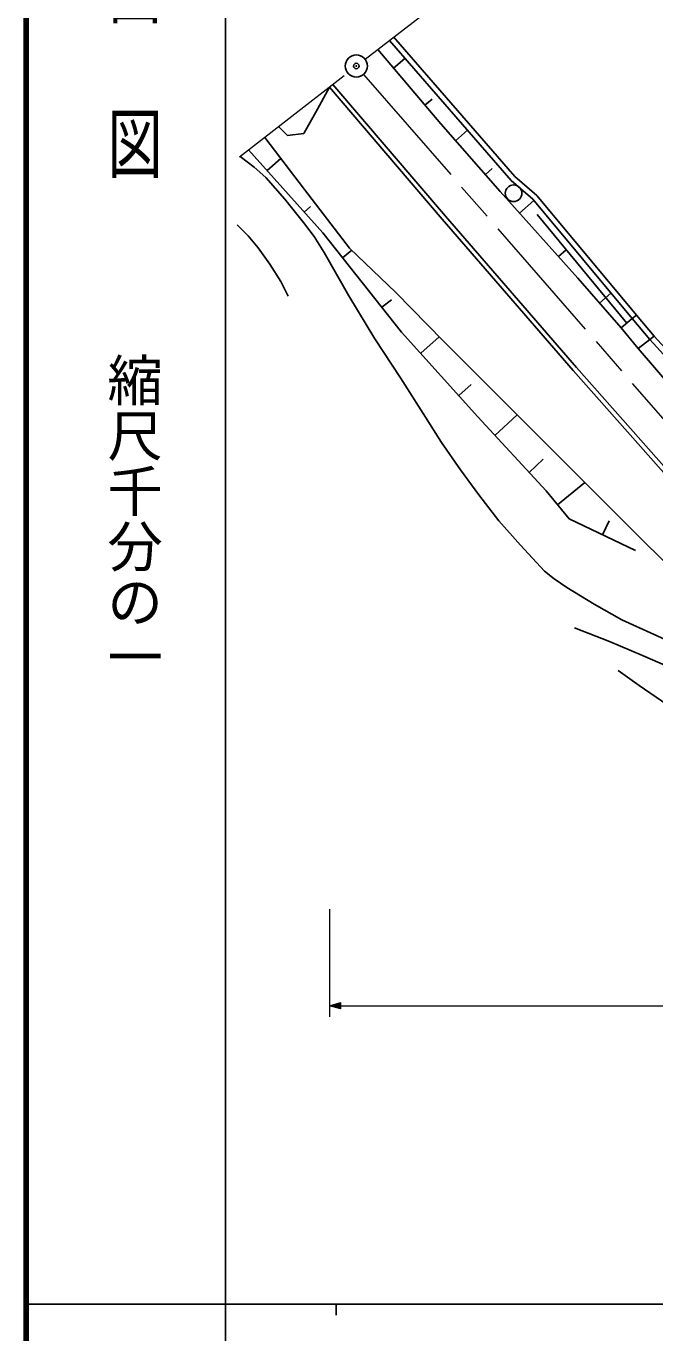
# Model space of a CAD drawing. Units: millimetres, scale not verified. Extents: x 40000 to 680000, y 20000 to 380000.
# Drawn here: x 40000 to 96796, y 202409 to 320492 of the extents above; entities that cross this region are included whole.
import ezdxf
from ezdxf.enums import TextEntityAlignment as Align

# ---------------------------------------------------------------- set-up
doc = ezdxf.new("R2010")
doc.units = ezdxf.units.MM
doc.header["$LTSCALE"] = 1000
doc.header["$PDMODE"] = 32
doc.header["$PDSIZE"] = 500
doc.linetypes.add('CHAIN', pattern=[18.5, 12, -1.5, 3.5, -1.5])
for name, color, linetype, lineweight in [('M-BGD', 7, 'Continuous', 25), ('M-BMK', 2, 'CHAIN', 13), ('M-BMK-SRVR', 3, 'Continuous', 25), ('M-STR-HTXT', 7, 'Continuous', 13), ('M-TTL', 2, 'Continuous', 140), ('M-TTL-BAND', 7, 'Continuous', 25)]:
    doc.layers.add(name, color=color, linetype=linetype, lineweight=lineweight)
doc.layers.add('M-OTRS', color=6, linetype='Continuous')
doc.styles.add('@ＭＳ ゴシック', font='')
doc.styles.get('@ＭＳ ゴシック').set_extended_font_data('@MS Gothic')

msp = doc.modelspace()

# ---------------------------------------------------------------- linework, layer by layer
at = {"layer": 'M-BGD'}
for p, q in [((72815, 319195), (83807, 306534)), ((73193, 319523), (84161, 306889)), ((77450, 311669), (71768, 318386)), ((73188, 316707), (74218, 317578)), ((67392, 314969), (66321, 312992)), ((77571, 303054), (67392, 314969)), ((77874, 303315), (67696, 315229)), ((66321, 312992), (65088, 310780)), ((76030, 313349), (76673, 313893)), ((63599, 310610), (62807, 311422)), ((65088, 310780), (63599, 310610)), ((82829, 305550), (77450, 311669)), ((78795, 310140), (79862, 311078)), ((61549, 310442), (65135, 305719)), ((66788, 301804), (60092, 309307)), ((61766, 307431), (62999, 308532)), ((81484, 307080), (82114, 307633)), ((83807, 306534), (85768, 304844)), ((84161, 306889), (86125, 305196)), ((65135, 305719), (69224, 300413)), ((89845, 297716), (82829, 305550)), ((84583, 303591), (85859, 304734)), ((85768, 304844), (94759, 294062)), ((86125, 305196), (95143, 294382)), ((65114, 303680), (65680, 304185)), ((94251, 293644), (86161, 303479)), ((89414, 289378), (77571, 303054)), ((89715, 289642), (77874, 303315)), ((73922, 292844), (66788, 301804)), ((68571, 299564), (69411, 300233)), ((69224, 300413), (73400, 296411)), ((88091, 299674), (88774, 300286)), ((93743, 293226), (89845, 297716)), ((73400, 296411), (77663, 292061)), ((72138, 295084), (73002, 295771)), ((91794, 295471), (92832, 296372)), ((94759, 294062), (93743, 293226)), ((94759, 294062), (95143, 294382)), ((94759, 294062), (96347, 292160)), ((95142, 294382), (96731, 292480)), ((93743, 293226), (95302, 291367)), ((80795, 285188), (73922, 292844)), ((75640, 290930), (77306, 292425)), ((77663, 292061), (84014, 285710)), ((95302, 291367), (96347, 292160)), ((96731, 292480), (96347, 292160)), ((96347, 292160), (102938, 284927)), ((96717, 292497), (103312, 285259)), ((98420, 287704), (95302, 291367)), ((100421, 276917), (89414, 289378)), ((100721, 277181), (89715, 289642)), ((79076, 287102), (80197, 288108)), ((86972, 278489), (80795, 285188)), ((82339, 283513), (84353, 285370)), ((84014, 285710), (90973, 278750)), ((85427, 280164), (86717, 281353)), ((88016, 277227), (90467, 279256)), ((90973, 278750), (96019, 273704)), ((89060, 275966), (86972, 278489)), ((95062, 273095), (89060, 275966)), ((92061, 274530), (92669, 275802)), ((96019, 273704), (98135, 271640))]:
    msp.add_line(p, q, dxfattribs=at)
for points in [[(59328, 308712), (60612, 307751), (61661, 306822), (63373, 304862), (65067, 302762), (66013, 301476), (66920, 300051), (69158, 296125), (71505, 292228), (73820, 288724), (76063, 285144), (77518, 282875), (79227, 280409), (80881, 278125), (82712, 275794), (84646, 273578), (86841, 271248), (87698, 270556), (88857, 269771), (91321, 268252), (93819, 266843), (102581, 262863)], [(59056, 302523), (60047, 301532), (60963, 300462), (62013, 298992), (63001, 297414), (63656, 296104)], [(89530, 266126), (92696, 264887), (95669, 263617), (98647, 262334)], [(103346, 255440), (95382, 260914), (93468, 262274)]]:
    msp.add_lwpolyline(points, dxfattribs=at)
msp.add_circle((84037, 305391), 750, dxfattribs=at)
at = {"layer": 'M-BMK'}
for p, q in [((70619, 317500), (87401, 330452)), ((59272, 308668), (69039, 316275)), ((70484, 316134), (108583, 272313))]:
    msp.add_line(p, q, dxfattribs=at)
at = {"layer": 'M-BMK-SRVR'}
for radius in [1000, 40]:
    msp.add_circle((69828, 316889), radius, dxfattribs=at)
at = {"layer": 'M-OTRS'}
msp.add_point((69828, 316889), dxfattribs=at)
at = {"layer": 'M-STR-HTXT'}
for p, q in [((67392, 240705), (67392, 230973)), ((67392, 231973), (68392, 232253)), ((68392, 231693), (67392, 231973)), ((67392, 231973), (386796, 231973)), ((67672, 231973), (68352, 232173)), ((68352, 231773), (67672, 231973)), ((67832, 231973), (68312, 232093)), ((68312, 231853), (67832, 231973)), ((68072, 231973), (68272, 232013)), ((68272, 231933), (68072, 231973)), ((68272, 232013), (68272, 231933)), ((68312, 232093), (68312, 231853)), ((68352, 232173), (68352, 231773)), ((68392, 232253), (68392, 231693))]:
    msp.add_line(p, q, dxfattribs=at)
at = {"layer": 'M-TTL'}
msp.add_line((40000, 380000), (40000, 20000), dxfattribs=at)
at = {"layer": 'M-TTL-BAND'}
for p, q in [((58000, 370000), (58000, 20000)), ((40000, 205000), (579000, 205000)), ((68000, 205000), (68000, 204000))]:
    msp.add_line(p, q, dxfattribs=at)

# ---------------------------------------------------------------- texts
at = {"layer": 'M-TTL-BAND', "style": '@ＭＳ ゴシック', "width": 1.4}
msp.add_text('平  面  図', height=3666, rotation=270, dxfattribs=at).set_placement((49777, 306475), align=Align.MIDDLE_RIGHT)
at = {"layer": 'M-TTL-BAND', "style": '@ＭＳ ゴシック'}
msp.add_text('縮尺千分の一', height=3666, rotation=270, dxfattribs=at).set_placement((49777, 261030), align=Align.MIDDLE_RIGHT)

doc.saveas('drawing.dxf')
